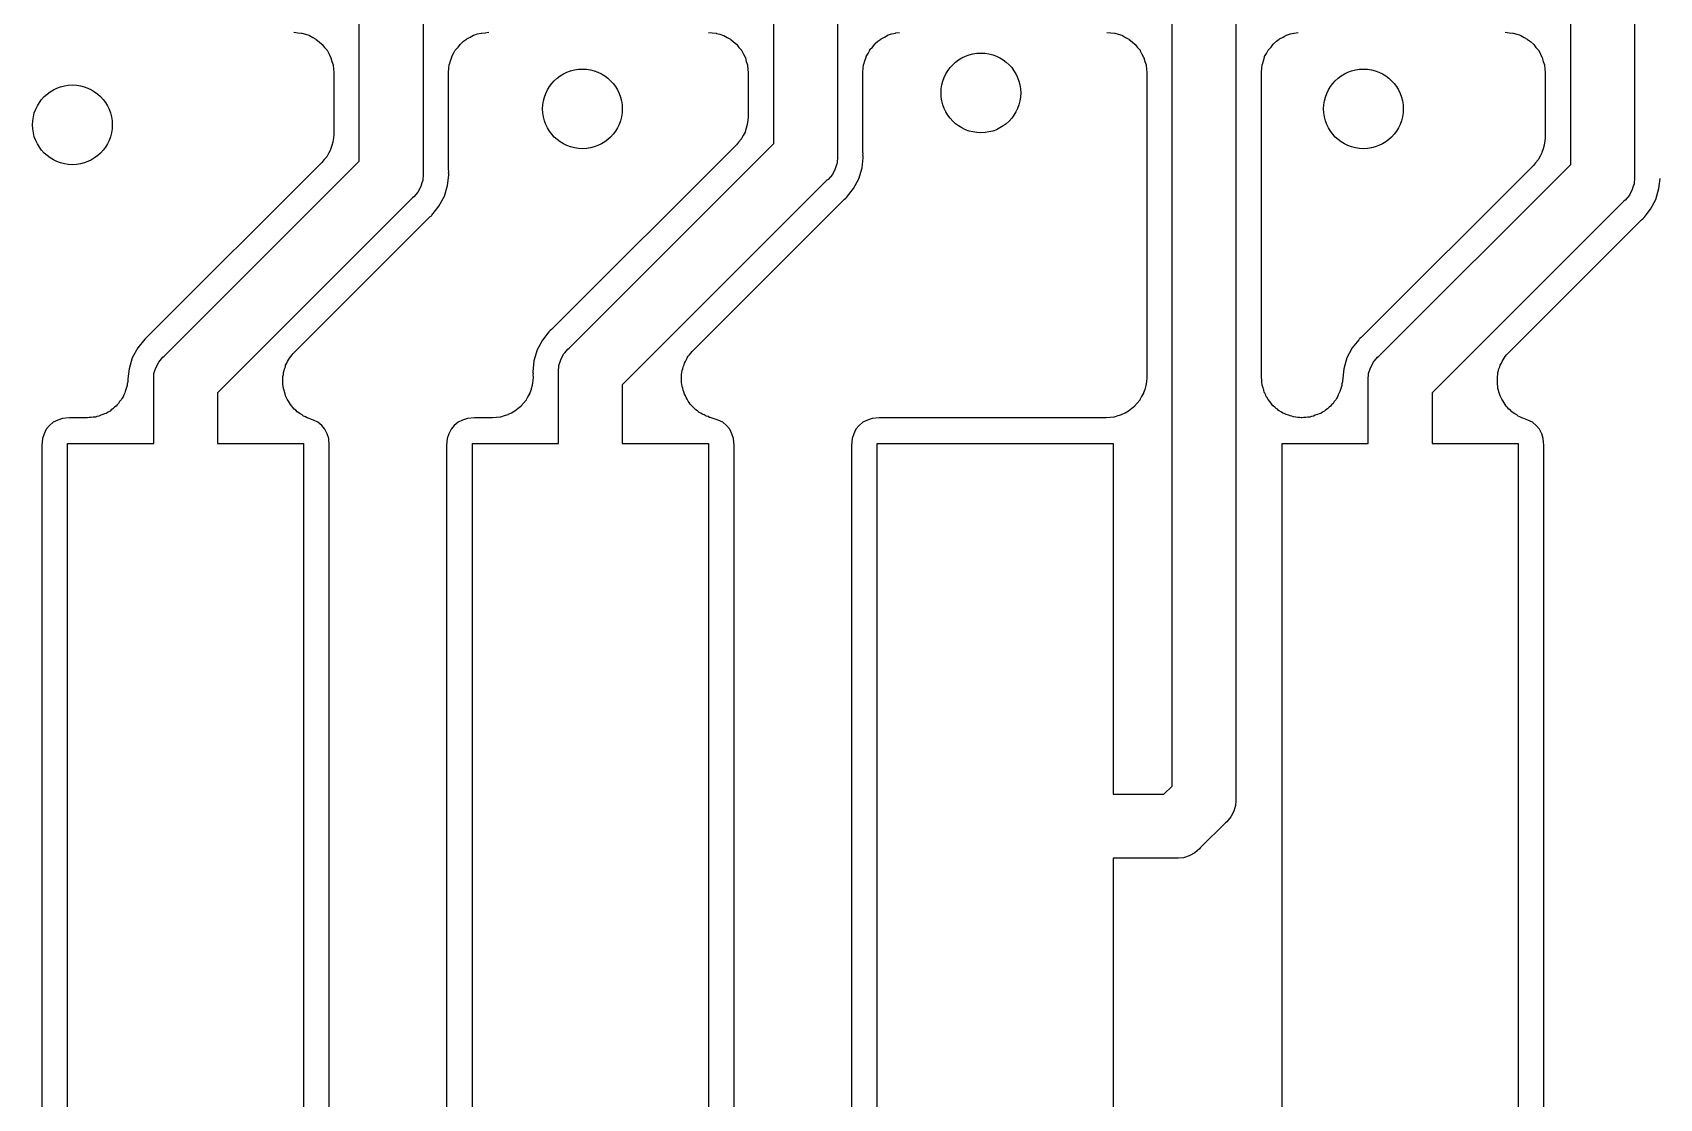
# Model space of a CAD drawing. Extents: x 116.6 to 161.5, y -138 to -93.2.
# Drawn here: x 133.68 to 138.78, y -132.3 to -128.96 of the extents above; entities that cross this region are included whole.
import ezdxf

# ---------------------------------------------------------------- set-up
doc = ezdxf.new("R2010")
doc.units = 0
doc.layers.add('BLACK', color=7, linetype='CONTINUOUS')

msp = doc.modelspace()

# ---------------------------------------------------------------- linework, layer by layer
at = {"layer": 'BLACK', "linetype": 'CONTINUOUS'}
for p, q in [((137.25, -131.324), (137.25, -125.305)), ((137.45, -125.341), (137.45, -131.36)), ((136, -129.309), (136, -125.555)), ((136.2, -125.591), (136.2, -129.345)), ((134.7, -129.364), (134.7, -125.705)), ((134.9, -125.741), (134.9, -129.4)), ((138.5, -129.374), (138.5, -125.805)), ((138.7, -125.841), (138.7, -129.41)), ((134.495, -128.959), (134.507, -128.961)), ((134.507, -128.961), (134.519, -128.962)), ((134.519, -128.962), (134.519, -128.962)), ((134.519, -128.962), (134.52, -128.962)), ((134.52, -128.962), (134.531, -128.966)), ((135.059, -128.969), (135.071, -128.965)), ((135.071, -128.965), (135.082, -128.962)), ((135.082, -128.962), (135.082, -128.962)), ((135.082, -128.962), (135.083, -128.962)), ((135.083, -128.962), (135.095, -128.961)), ((135.095, -128.961), (135.106, -128.959)), ((135.795, -128.96), (135.807, -128.961)), ((135.807, -128.961), (135.819, -128.962)), ((135.819, -128.962), (135.819, -128.962)), ((135.819, -128.962), (135.82, -128.963)), ((135.82, -128.963), (135.831, -128.966)), ((136.359, -128.968), (136.371, -128.965)), ((136.371, -128.965), (136.382, -128.962)), ((136.382, -128.962), (136.383, -128.961)), ((136.382, -128.962), (136.382, -128.962)), ((136.383, -128.961), (136.395, -128.96)), ((137.045, -128.96), (137.057, -128.961)), ((137.057, -128.961), (137.069, -128.962)), ((137.069, -128.962), (137.069, -128.962)), ((137.069, -128.962), (137.07, -128.962)), ((137.07, -128.962), (137.081, -128.966)), ((137.609, -128.969), (137.621, -128.965)), ((137.621, -128.965), (137.632, -128.962)), ((137.632, -128.962), (137.632, -128.962)), ((137.632, -128.962), (137.633, -128.962)), ((137.633, -128.962), (137.645, -128.96)), ((138.295, -128.959), (138.307, -128.961)), ((138.307, -128.961), (138.319, -128.962)), ((138.319, -128.962), (138.319, -128.962)), ((138.319, -128.962), (138.32, -128.962)), ((138.32, -128.962), (138.331, -128.966)), ((134.531, -128.966), (134.542, -128.969)), ((134.542, -128.969), (134.543, -128.97)), ((134.543, -128.97), (134.544, -128.97)), ((134.544, -128.97), (134.554, -128.976)), ((134.554, -128.976), (134.564, -128.981)), ((134.564, -128.981), (134.565, -128.982)), ((134.565, -128.982), (134.565, -128.982)), ((134.565, -128.982), (134.574, -128.99)), ((134.574, -128.99), (134.583, -128.997)), ((134.583, -128.997), (134.584, -128.998)), ((134.584, -128.998), (134.584, -128.998)), ((134.584, -128.998), (134.591, -129.007)), ((134.591, -129.007), (134.599, -129.016)), ((134.599, -129.016), (134.599, -129.017)), ((134.996, -129.026), (135.001, -129.016)), ((135.001, -129.016), (135.002, -129.015)), ((135.002, -129.015), (135.01, -129.006)), ((135.002, -129.015), (135.002, -129.015)), ((135.01, -129.006), (135.017, -128.997)), ((135.017, -128.997), (135.018, -128.996)), ((135.018, -128.996), (135.027, -128.988)), ((135.018, -128.996), (135.018, -128.996)), ((135.027, -128.988), (135.036, -128.981)), ((135.036, -128.981), (135.037, -128.981)), ((135.037, -128.98), (135.048, -128.975)), ((135.037, -128.981), (135.037, -128.98)), ((135.048, -128.975), (135.058, -128.969)), ((135.058, -128.969), (135.059, -128.969)), ((135.059, -128.969), (135.059, -128.969)), ((135.831, -128.966), (135.842, -128.97)), ((135.842, -128.97), (135.843, -128.97)), ((135.843, -128.97), (135.844, -128.97)), ((135.844, -128.97), (135.854, -128.976)), ((135.854, -128.976), (135.864, -128.981)), ((135.864, -128.981), (135.865, -128.982)), ((135.865, -128.982), (135.865, -128.982)), ((135.865, -128.982), (135.874, -128.99)), ((135.874, -128.99), (135.883, -128.997)), ((135.883, -128.997), (135.884, -128.998)), ((135.884, -128.998), (135.884, -128.998)), ((135.884, -128.998), (135.891, -129.007)), ((135.891, -129.007), (135.899, -129.016)), ((135.899, -129.016), (135.899, -129.017)), ((136.296, -129.026), (136.301, -129.016)), ((136.301, -129.016), (136.302, -129.015)), ((136.302, -129.014), (136.31, -129.006)), ((136.302, -129.015), (136.302, -129.014)), ((136.31, -129.006), (136.317, -128.997)), ((136.317, -128.997), (136.318, -128.996)), ((136.318, -128.995), (136.327, -128.988)), ((136.318, -128.996), (136.318, -128.995)), ((136.327, -128.988), (136.336, -128.981)), ((136.336, -128.981), (136.337, -128.98)), ((136.337, -128.98), (136.348, -128.975)), ((136.337, -128.98), (136.337, -128.98)), ((136.348, -128.975), (136.358, -128.969)), ((136.358, -128.969), (136.359, -128.969)), ((136.359, -128.969), (136.359, -128.968)), ((137.081, -128.966), (137.092, -128.969)), ((137.092, -128.969), (137.093, -128.97)), ((137.093, -128.97), (137.094, -128.97)), ((137.094, -128.97), (137.104, -128.976)), ((137.104, -128.976), (137.114, -128.981)), ((137.114, -128.981), (137.115, -128.982)), ((137.115, -128.982), (137.115, -128.982)), ((137.115, -128.982), (137.124, -128.99)), ((137.124, -128.99), (137.133, -128.997)), ((137.133, -128.997), (137.134, -128.998)), ((137.134, -128.998), (137.134, -128.998)), ((137.134, -128.998), (137.141, -129.007)), ((137.141, -129.007), (137.149, -129.016)), ((137.149, -129.016), (137.149, -129.017)), ((137.546, -129.026), (137.551, -129.016)), ((137.551, -129.016), (137.552, -129.015)), ((137.552, -129.015), (137.56, -129.006)), ((137.552, -129.015), (137.552, -129.015)), ((137.56, -129.006), (137.567, -128.997)), ((137.567, -128.997), (137.568, -128.996)), ((137.568, -128.996), (137.577, -128.988)), ((137.568, -128.996), (137.568, -128.996)), ((137.577, -128.988), (137.586, -128.981)), ((137.586, -128.981), (137.587, -128.981)), ((137.587, -128.98), (137.598, -128.975)), ((137.587, -128.981), (137.587, -128.98)), ((137.598, -128.975), (137.608, -128.969)), ((137.608, -128.969), (137.609, -128.969)), ((137.609, -128.969), (137.609, -128.969)), ((138.331, -128.966), (138.342, -128.969)), ((138.342, -128.969), (138.343, -128.97)), ((138.343, -128.97), (138.344, -128.97)), ((138.344, -128.97), (138.354, -128.976)), ((138.354, -128.976), (138.364, -128.981)), ((138.364, -128.981), (138.365, -128.982)), ((138.365, -128.982), (138.365, -128.982)), ((138.365, -128.982), (138.374, -128.989)), ((138.374, -128.989), (138.383, -128.997)), ((138.383, -128.997), (138.384, -128.998)), ((138.384, -128.998), (138.384, -128.998)), ((138.384, -128.998), (138.391, -129.007)), ((138.391, -129.007), (138.399, -129.016)), ((138.399, -129.016), (138.399, -129.017)), ((134.599, -129.017), (134.6, -129.018)), ((134.6, -129.018), (134.605, -129.028)), ((134.605, -129.028), (134.61, -129.038)), ((134.61, -129.038), (134.611, -129.039)), ((134.611, -129.039), (134.611, -129.04)), ((134.611, -129.04), (134.614, -129.051)), ((134.614, -129.051), (134.618, -129.062)), ((134.618, -129.062), (134.618, -129.063)), ((134.618, -129.063), (134.618, -129.063)), ((134.618, -129.063), (134.619, -129.075)), ((134.981, -129.073), (134.982, -129.061)), ((134.982, -129.061), (134.983, -129.061)), ((134.983, -129.06), (134.986, -129.049)), ((134.983, -129.061), (134.983, -129.06)), ((134.986, -129.049), (134.99, -129.038)), ((134.99, -129.036), (134.996, -129.026)), ((134.99, -129.037), (134.99, -129.036)), ((134.99, -129.038), (134.99, -129.037)), ((135.899, -129.017), (135.9, -129.018)), ((135.9, -129.018), (135.905, -129.028)), ((135.905, -129.028), (135.91, -129.038)), ((135.91, -129.038), (135.911, -129.039)), ((135.911, -129.039), (135.911, -129.04)), ((135.911, -129.04), (135.914, -129.051)), ((135.914, -129.051), (135.918, -129.062)), ((135.918, -129.062), (135.918, -129.063)), ((135.918, -129.063), (135.918, -129.064)), ((135.918, -129.064), (135.919, -129.075)), ((136.281, -129.073), (136.282, -129.061)), ((136.282, -129.061), (136.283, -129.061)), ((136.283, -129.06), (136.286, -129.049)), ((136.283, -129.061), (136.283, -129.06)), ((136.286, -129.049), (136.29, -129.038)), ((136.29, -129.036), (136.296, -129.026)), ((136.29, -129.037), (136.29, -129.036)), ((136.29, -129.038), (136.29, -129.037)), ((137.149, -129.017), (137.15, -129.018)), ((137.15, -129.018), (137.155, -129.028)), ((137.155, -129.028), (137.16, -129.038)), ((137.16, -129.038), (137.161, -129.039)), ((137.161, -129.039), (137.161, -129.04)), ((137.161, -129.04), (137.164, -129.051)), ((137.164, -129.051), (137.168, -129.062)), ((137.168, -129.062), (137.168, -129.063)), ((137.168, -129.063), (137.168, -129.063)), ((137.168, -129.063), (137.169, -129.075)), ((137.531, -129.073), (137.532, -129.061)), ((137.532, -129.061), (137.533, -129.061)), ((137.533, -129.06), (137.536, -129.049)), ((137.533, -129.061), (137.533, -129.06)), ((137.536, -129.049), (137.54, -129.038)), ((137.54, -129.036), (137.546, -129.026)), ((137.54, -129.037), (137.54, -129.036)), ((137.54, -129.038), (137.54, -129.037)), ((138.399, -129.017), (138.4, -129.017)), ((138.4, -129.017), (138.405, -129.028)), ((138.405, -129.028), (138.41, -129.038)), ((138.41, -129.038), (138.411, -129.039)), ((138.411, -129.039), (138.411, -129.039)), ((138.411, -129.039), (138.414, -129.051)), ((138.414, -129.051), (138.418, -129.062)), ((138.418, -129.062), (138.418, -129.063)), ((138.418, -129.063), (138.418, -129.063)), ((138.418, -129.063), (138.419, -129.075)), ((134.619, -129.075), (134.62, -129.086)), ((134.62, -129.086), (134.62, -129.278)), ((134.98, -129.085), (134.981, -129.073)), ((134.98, -129.086), (134.98, -129.085)), ((134.98, -129.39), (134.98, -129.086)), ((134.98, -129.086), (134.98, -129.086)), ((134.98, -129.086), (134.98, -129.086)), ((134.98, -129.086), (134.98, -129.086)), ((135.919, -129.075), (135.92, -129.087)), ((135.92, -129.087), (135.92, -129.223)), ((136.28, -129.084), (136.281, -129.073)), ((136.28, -129.086), (136.28, -129.084)), ((136.28, -129.335), (136.28, -129.086)), ((136.28, -129.086), (136.28, -129.086)), ((136.28, -129.086), (136.28, -129.086)), ((136.28, -129.086), (136.28, -129.086)), ((137.169, -129.075), (137.17, -129.086)), ((137.17, -129.086), (137.17, -130.042)), ((137.53, -129.084), (137.531, -129.073)), ((137.53, -129.086), (137.53, -129.084)), ((137.53, -130.042), (137.53, -129.086)), ((137.53, -129.086), (137.53, -129.086)), ((137.53, -129.086), (137.53, -129.086)), ((137.53, -129.086), (137.53, -129.086)), ((138.419, -129.075), (138.42, -129.086)), ((138.42, -129.086), (138.42, -129.288)), ((135.914, -129.26), (135.91, -129.272)), ((135.917, -129.249), (135.914, -129.26)), ((135.919, -129.236), (135.917, -129.248)), ((135.917, -129.248), (135.917, -129.249)), ((135.917, -129.249), (135.917, -129.249)), ((135.92, -129.225), (135.919, -129.236)), ((135.92, -129.223), (135.92, -129.223)), ((135.92, -129.223), (135.92, -129.223)), ((135.92, -129.223), (135.92, -129.223)), ((135.92, -129.223), (135.92, -129.225)), ((134.614, -129.315), (134.61, -129.327)), ((134.617, -129.304), (134.614, -129.315)), ((134.619, -129.291), (134.617, -129.303)), ((134.617, -129.303), (134.617, -129.304)), ((134.617, -129.304), (134.617, -129.304)), ((134.62, -129.28), (134.619, -129.291)), ((134.62, -129.278), (134.62, -129.278)), ((134.62, -129.278), (134.62, -129.278)), ((134.62, -129.278), (134.62, -129.278)), ((134.62, -129.278), (134.62, -129.28)), ((135.883, -129.313), (135.308, -129.887)), ((135.358, -129.951), (136, -129.309)), ((135.89, -129.304), (135.883, -129.313)), ((135.898, -129.295), (135.89, -129.304)), ((135.899, -129.293), (135.898, -129.294)), ((135.898, -129.294), (135.898, -129.295)), ((135.904, -129.283), (135.899, -129.293)), ((135.91, -129.273), (135.904, -129.283)), ((135.91, -129.272), (135.91, -129.272)), ((135.91, -129.272), (135.91, -129.273)), ((138.417, -129.314), (138.414, -129.325)), ((138.419, -129.301), (138.417, -129.313)), ((138.417, -129.313), (138.417, -129.314)), ((138.417, -129.314), (138.417, -129.314)), ((138.42, -129.29), (138.419, -129.301)), ((138.42, -129.288), (138.42, -129.288)), ((138.42, -129.288), (138.42, -129.288)), ((138.42, -129.288), (138.42, -129.288)), ((138.42, -129.288), (138.42, -129.29)), ((134.583, -129.368), (134.038, -129.912)), ((134.088, -129.976), (134.7, -129.364)), ((134.59, -129.359), (134.583, -129.368)), ((134.598, -129.35), (134.59, -129.359)), ((134.599, -129.348), (134.598, -129.349)), ((134.598, -129.349), (134.598, -129.35)), ((134.604, -129.338), (134.599, -129.348)), ((134.61, -129.328), (134.604, -129.338)), ((134.61, -129.327), (134.61, -129.327)), ((134.61, -129.327), (134.61, -129.328)), ((136.198, -129.372), (136.193, -129.388)), ((136.199, -129.37), (136.198, -129.372)), ((136.2, -129.355), (136.199, -129.365)), ((136.199, -129.365), (136.199, -129.37)), ((136.2, -129.345), (136.2, -129.35)), ((136.2, -129.35), (136.2, -129.355)), ((136.2, -129.355), (136.2, -129.355)), ((136.277, -129.385), (136.281, -129.353)), ((136.281, -129.34), (136.28, -129.335)), ((136.28, -129.346), (136.281, -129.34)), ((136.281, -129.347), (136.28, -129.346)), ((136.281, -129.35), (136.281, -129.347)), ((136.281, -129.353), (136.281, -129.35)), ((136.281, -129.353), (136.281, -129.353)), ((138.39, -129.369), (138.383, -129.378)), ((138.398, -129.36), (138.39, -129.369)), ((138.399, -129.358), (138.398, -129.359)), ((138.398, -129.359), (138.398, -129.36)), ((138.404, -129.348), (138.399, -129.358)), ((138.41, -129.338), (138.404, -129.348)), ((138.414, -129.325), (138.41, -129.337)), ((138.41, -129.337), (138.41, -129.337)), ((138.41, -129.337), (138.41, -129.338)), ((134.9, -129.41), (134.899, -129.42)), ((134.899, -129.42), (134.899, -129.425)), ((134.9, -129.4), (134.9, -129.405)), ((134.9, -129.405), (134.9, -129.41)), ((134.9, -129.41), (134.9, -129.41)), ((134.977, -129.44), (134.981, -129.408)), ((134.981, -129.395), (134.98, -129.39)), ((134.98, -129.401), (134.981, -129.395)), ((134.981, -129.402), (134.98, -129.401)), ((134.981, -129.405), (134.981, -129.402)), ((134.981, -129.408), (134.981, -129.405)), ((134.981, -129.408), (134.981, -129.408)), ((136.167, -129.424), (135.525, -130.066)), ((136.171, -129.421), (136.167, -129.424)), ((136.184, -129.406), (136.171, -129.421)), ((136.193, -129.388), (136.184, -129.406)), ((136.25, -129.45), (136.267, -129.419)), ((136.267, -129.419), (136.277, -129.385)), ((138.383, -129.378), (137.848, -129.912)), ((137.898, -129.976), (138.5, -129.374)), ((138.7, -129.42), (138.699, -129.431)), ((138.7, -129.41), (138.7, -129.415)), ((138.7, -129.415), (138.7, -129.42)), ((138.7, -129.42), (138.7, -129.42)), ((138.777, -129.45), (138.781, -129.418)), ((134.884, -129.461), (134.871, -129.476)), ((134.893, -129.443), (134.884, -129.461)), ((134.896, -129.432), (134.893, -129.443)), ((134.899, -129.425), (134.896, -129.432)), ((134.95, -129.505), (134.967, -129.474)), ((134.967, -129.474), (134.977, -129.44)), ((136.228, -129.478), (136.25, -129.45)), ((138.684, -129.471), (138.671, -129.486)), ((138.693, -129.453), (138.684, -129.471)), ((138.695, -129.446), (138.693, -129.453)), ((138.699, -129.435), (138.695, -129.446)), ((138.699, -129.431), (138.699, -129.435)), ((138.767, -129.484), (138.777, -129.45)), ((134.867, -129.479), (134.255, -130.091)), ((134.871, -129.476), (134.867, -129.479)), ((134.928, -129.533), (134.939, -129.519)), ((134.939, -129.519), (134.95, -129.505)), ((134.939, -129.519), (134.939, -129.519)), ((135.748, -129.957), (136.217, -129.488)), ((136.217, -129.488), (136.218, -129.487)), ((136.218, -129.487), (136.222, -129.483)), ((136.222, -129.483), (136.226, -129.48)), ((136.226, -129.48), (136.228, -129.478)), ((138.667, -129.489), (138.065, -130.091)), ((138.671, -129.486), (138.667, -129.489)), ((138.73, -129.541), (138.75, -129.515)), ((138.75, -129.515), (138.767, -129.484)), ((134.497, -129.963), (134.917, -129.543)), ((134.917, -129.543), (134.918, -129.542)), ((134.918, -129.542), (134.922, -129.538)), ((134.922, -129.538), (134.926, -129.535)), ((134.926, -129.535), (134.928, -129.533)), ((138.307, -129.963), (138.717, -129.553)), ((138.717, -129.553), (138.718, -129.552)), ((138.718, -129.552), (138.722, -129.548)), ((138.722, -129.548), (138.726, -129.545)), ((138.726, -129.545), (138.728, -129.543)), ((138.728, -129.543), (138.73, -129.541)), ((134.027, -129.922), (134.005, -129.95)), ((134.029, -129.92), (134.027, -129.922)), ((134.033, -129.917), (134.029, -129.92)), ((134.037, -129.913), (134.033, -129.917)), ((134.038, -129.912), (134.037, -129.913)), ((135.275, -129.925), (135.258, -129.956)), ((135.295, -129.899), (135.275, -129.925)), ((135.297, -129.897), (135.295, -129.899)), ((135.295, -129.899), (135.295, -129.899)), ((135.299, -129.895), (135.297, -129.897)), ((135.303, -129.892), (135.299, -129.895)), ((135.307, -129.888), (135.303, -129.892)), ((135.308, -129.887), (135.307, -129.888)), ((137.835, -129.924), (137.815, -129.95)), ((137.837, -129.922), (137.835, -129.924)), ((137.835, -129.924), (137.835, -129.924)), ((137.839, -129.92), (137.837, -129.922)), ((137.843, -129.917), (137.839, -129.92)), ((137.847, -129.913), (137.843, -129.917)), ((137.848, -129.912), (137.847, -129.913)), ((133.988, -129.981), (133.978, -130.015)), ((134.005, -129.95), (133.988, -129.981)), ((134.071, -129.994), (134.084, -129.979)), ((134.084, -129.979), (134.088, -129.976)), ((134.478, -129.987), (134.481, -129.982)), ((134.481, -129.982), (134.485, -129.977)), ((134.485, -129.977), (134.489, -129.971)), ((134.489, -129.971), (134.493, -129.967)), ((134.493, -129.967), (134.497, -129.963)), ((135.258, -129.956), (135.248, -129.99)), ((135.332, -129.987), (135.341, -129.969)), ((135.341, -129.969), (135.345, -129.965)), ((135.345, -129.965), (135.354, -129.954)), ((135.354, -129.954), (135.358, -129.951)), ((135.723, -129.992), (135.726, -129.986)), ((135.726, -129.986), (135.729, -129.981)), ((135.729, -129.981), (135.732, -129.976)), ((135.732, -129.976), (135.736, -129.971)), ((135.736, -129.971), (135.74, -129.966)), ((135.74, -129.966), (135.744, -129.961)), ((135.744, -129.961), (135.748, -129.957)), ((137.798, -129.981), (137.788, -130.015)), ((137.815, -129.95), (137.798, -129.981)), ((137.885, -129.99), (137.894, -129.979)), ((137.894, -129.979), (137.898, -129.976)), ((138.288, -129.987), (138.291, -129.982)), ((138.291, -129.982), (138.295, -129.977)), ((138.295, -129.977), (138.299, -129.971)), ((138.299, -129.971), (138.303, -129.967)), ((138.303, -129.967), (138.307, -129.963)), ((133.978, -130.015), (133.974, -130.047)), ((134.055, -130.045), (134.056, -130.031)), ((134.056, -130.03), (134.058, -130.024)), ((134.056, -130.031), (134.056, -130.03)), ((134.058, -130.024), (134.062, -130.012)), ((134.062, -130.012), (134.071, -129.994)), ((134.46, -130.039), (134.462, -130.033)), ((134.462, -130.027), (134.464, -130.021)), ((134.462, -130.033), (134.462, -130.027)), ((134.464, -130.021), (134.465, -130.015)), ((134.465, -130.015), (134.468, -130.009)), ((134.468, -130.009), (134.469, -130.004)), ((134.469, -130.004), (134.473, -129.998)), ((134.473, -129.998), (134.475, -129.992)), ((134.475, -129.992), (134.478, -129.987)), ((135.248, -129.99), (135.244, -130.025)), ((135.244, -130.025), (135.244, -130.028)), ((135.244, -130.028), (135.245, -130.029)), ((135.245, -130.029), (135.244, -130.035)), ((135.244, -130.035), (135.245, -130.04)), ((135.325, -130.025), (135.326, -130.005)), ((135.325, -130.03), (135.325, -130.025)), ((135.325, -130.25), (135.325, -130.03)), ((135.326, -130.005), (135.332, -129.987)), ((135.711, -130.033), (135.712, -130.027)), ((135.711, -130.04), (135.711, -130.033)), ((135.712, -130.027), (135.713, -130.021)), ((135.713, -130.021), (135.715, -130.015)), ((135.715, -130.015), (135.716, -130.009)), ((135.716, -130.009), (135.719, -130.003)), ((135.719, -130.003), (135.72, -129.998)), ((135.72, -129.998), (135.723, -129.992)), ((137.788, -130.015), (137.784, -130.054)), ((137.865, -130.05), (137.866, -130.03)), ((137.866, -130.03), (137.872, -130.012)), ((137.872, -130.012), (137.881, -129.994)), ((137.881, -129.994), (137.885, -129.99)), ((138.27, -130.039), (138.272, -130.033)), ((138.272, -130.027), (138.274, -130.021)), ((138.272, -130.033), (138.272, -130.027)), ((138.274, -130.021), (138.275, -130.015)), ((138.275, -130.015), (138.278, -130.009)), ((138.278, -130.009), (138.279, -130.004)), ((138.279, -130.004), (138.283, -129.998)), ((138.283, -129.998), (138.285, -129.992)), ((138.285, -129.992), (138.288, -129.987)), ((133.966, -130.086), (133.964, -130.091)), ((133.968, -130.08), (133.966, -130.086)), ((133.97, -130.074), (133.968, -130.08)), ((133.972, -130.068), (133.97, -130.074)), ((133.974, -130.056), (133.972, -130.062)), ((133.972, -130.062), (133.972, -130.068)), ((133.974, -130.047), (133.974, -130.054)), ((133.974, -130.054), (133.974, -130.056)), ((134.055, -130.05), (134.055, -130.045)), ((134.055, -130.045), (134.055, -130.045)), ((134.055, -130.055), (134.055, -130.05)), ((134.055, -130.25), (134.055, -130.055)), ((134.46, -130.045), (134.46, -130.039)), ((134.46, -130.052), (134.46, -130.045)), ((134.46, -130.058), (134.46, -130.052)), ((134.46, -130.064), (134.46, -130.058)), ((134.461, -130.07), (134.46, -130.064)), ((134.462, -130.077), (134.461, -130.07)), ((134.464, -130.082), (134.462, -130.077)), ((134.465, -130.088), (134.464, -130.082)), ((134.467, -130.094), (134.465, -130.088)), ((135.239, -130.08), (135.235, -130.091)), ((135.242, -130.068), (135.239, -130.078)), ((135.239, -130.078), (135.239, -130.078)), ((135.239, -130.078), (135.239, -130.079)), ((135.239, -130.079), (135.239, -130.08)), ((135.243, -130.058), (135.242, -130.068)), ((135.242, -130.068), (135.242, -130.068)), ((135.242, -130.068), (135.242, -130.068)), ((135.244, -130.054), (135.243, -130.058)), ((135.245, -130.044), (135.244, -130.05)), ((135.244, -130.05), (135.244, -130.054)), ((135.245, -130.04), (135.245, -130.042)), ((135.245, -130.042), (135.245, -130.043)), ((135.245, -130.043), (135.245, -130.043)), ((135.245, -130.043), (135.245, -130.043)), ((135.245, -130.043), (135.245, -130.044)), ((135.525, -130.066), (135.525, -130.25)), ((135.711, -130.046), (135.711, -130.04)), ((135.711, -130.052), (135.711, -130.046)), ((135.711, -130.058), (135.711, -130.052)), ((135.712, -130.064), (135.711, -130.058)), ((135.713, -130.071), (135.712, -130.064)), ((135.715, -130.076), (135.713, -130.071)), ((135.716, -130.082), (135.715, -130.076)), ((135.718, -130.088), (135.716, -130.082)), ((135.72, -130.095), (135.718, -130.088)), ((137.164, -130.08), (137.16, -130.091)), ((137.167, -130.068), (137.164, -130.08)), ((137.169, -130.056), (137.167, -130.068)), ((137.167, -130.068), (137.167, -130.068)), ((137.167, -130.068), (137.167, -130.068)), ((137.17, -130.044), (137.169, -130.056)), ((137.17, -130.042), (137.17, -130.043)), ((137.17, -130.043), (137.17, -130.043)), ((137.17, -130.043), (137.17, -130.043)), ((137.17, -130.043), (137.17, -130.044)), ((137.531, -130.051), (137.53, -130.042)), ((137.531, -130.054), (137.531, -130.051)), ((137.531, -130.057), (137.531, -130.054)), ((137.532, -130.066), (137.531, -130.057)), ((137.532, -130.067), (137.532, -130.066)), ((137.532, -130.066), (137.532, -130.066)), ((137.535, -130.075), (137.532, -130.067)), ((137.536, -130.079), (137.535, -130.075)), ((137.537, -130.081), (137.536, -130.079)), ((137.539, -130.09), (137.537, -130.081)), ((137.776, -130.086), (137.774, -130.091)), ((137.778, -130.08), (137.776, -130.086)), ((137.78, -130.074), (137.778, -130.08)), ((137.782, -130.068), (137.78, -130.074)), ((137.784, -130.056), (137.782, -130.062)), ((137.782, -130.062), (137.782, -130.068)), ((137.784, -130.054), (137.784, -130.056)), ((137.865, -130.055), (137.865, -130.05)), ((137.865, -130.25), (137.865, -130.055)), ((138.27, -130.045), (138.27, -130.039)), ((138.27, -130.052), (138.27, -130.045)), ((138.27, -130.058), (138.27, -130.052)), ((138.27, -130.064), (138.27, -130.058)), ((138.271, -130.07), (138.27, -130.064)), ((138.272, -130.077), (138.271, -130.07)), ((138.274, -130.082), (138.272, -130.077)), ((138.275, -130.088), (138.274, -130.082)), ((138.277, -130.094), (138.275, -130.088)), ((133.932, -130.136), (133.927, -130.141)), ((133.937, -130.132), (133.932, -130.136)), ((133.94, -130.128), (133.937, -130.132)), ((133.945, -130.124), (133.94, -130.128)), ((133.948, -130.118), (133.945, -130.124)), ((133.953, -130.113), (133.948, -130.118)), ((133.955, -130.108), (133.953, -130.113)), ((133.959, -130.103), (133.955, -130.108)), ((133.961, -130.097), (133.959, -130.103)), ((133.964, -130.091), (133.961, -130.097)), ((134.255, -130.091), (134.255, -130.25)), ((134.469, -130.1), (134.467, -130.094)), ((134.472, -130.106), (134.469, -130.1)), ((134.474, -130.111), (134.472, -130.106)), ((134.478, -130.117), (134.474, -130.111)), ((134.481, -130.122), (134.478, -130.117)), ((134.484, -130.127), (134.481, -130.122)), ((134.488, -130.132), (134.484, -130.127)), ((134.492, -130.137), (134.488, -130.132)), ((134.496, -130.142), (134.492, -130.137)), ((135.207, -130.133), (135.198, -130.14)), ((135.215, -130.123), (135.207, -130.132)), ((135.207, -130.132), (135.207, -130.132)), ((135.207, -130.132), (135.207, -130.133)), ((135.223, -130.114), (135.215, -130.123)), ((135.229, -130.102), (135.223, -130.113)), ((135.223, -130.113), (135.223, -130.113)), ((135.223, -130.113), (135.223, -130.114)), ((135.235, -130.092), (135.229, -130.102)), ((135.235, -130.091), (135.235, -130.092)), ((135.235, -130.092), (135.235, -130.092)), ((135.723, -130.1), (135.72, -130.095)), ((135.725, -130.105), (135.723, -130.1)), ((135.728, -130.111), (135.725, -130.105)), ((135.732, -130.117), (135.728, -130.111)), ((135.735, -130.121), (135.732, -130.117)), ((135.738, -130.126), (135.735, -130.121)), ((135.743, -130.131), (135.738, -130.126)), ((135.747, -130.136), (135.743, -130.131)), ((135.752, -130.14), (135.747, -130.136)), ((137.132, -130.133), (137.123, -130.14)), ((137.14, -130.123), (137.132, -130.132)), ((137.132, -130.132), (137.132, -130.132)), ((137.132, -130.132), (137.132, -130.133)), ((137.148, -130.114), (137.14, -130.123)), ((137.154, -130.102), (137.148, -130.113)), ((137.148, -130.113), (137.148, -130.113)), ((137.148, -130.113), (137.148, -130.114)), ((137.16, -130.092), (137.154, -130.102)), ((137.16, -130.091), (137.16, -130.092)), ((137.16, -130.092), (137.16, -130.092)), ((137.54, -130.09), (137.539, -130.09)), ((137.539, -130.09), (137.539, -130.09)), ((137.544, -130.098), (137.54, -130.09)), ((137.545, -130.102), (137.544, -130.098)), ((137.547, -130.104), (137.545, -130.102)), ((137.551, -130.112), (137.547, -130.104)), ((137.557, -130.119), (137.551, -130.112)), ((137.551, -130.112), (137.551, -130.112)), ((137.551, -130.112), (137.551, -130.112)), ((137.559, -130.122), (137.557, -130.119)), ((137.561, -130.125), (137.559, -130.122)), ((137.566, -130.131), (137.561, -130.125)), ((137.567, -130.131), (137.566, -130.131)), ((137.573, -130.137), (137.567, -130.131)), ((137.567, -130.131), (137.567, -130.131)), ((137.576, -130.14), (137.573, -130.137)), ((137.742, -130.136), (137.737, -130.141)), ((137.747, -130.132), (137.742, -130.136)), ((137.75, -130.128), (137.747, -130.132)), ((137.755, -130.124), (137.75, -130.128)), ((137.758, -130.118), (137.755, -130.124)), ((137.763, -130.113), (137.758, -130.118)), ((137.765, -130.108), (137.763, -130.113)), ((137.769, -130.103), (137.765, -130.108)), ((137.771, -130.097), (137.769, -130.103)), ((137.774, -130.091), (137.771, -130.097)), ((138.065, -130.091), (138.065, -130.25)), ((138.279, -130.1), (138.277, -130.094)), ((138.282, -130.106), (138.279, -130.1)), ((138.284, -130.111), (138.282, -130.106)), ((138.288, -130.117), (138.284, -130.111)), ((138.291, -130.122), (138.288, -130.117)), ((138.294, -130.127), (138.291, -130.122)), ((138.298, -130.132), (138.294, -130.127)), ((138.302, -130.137), (138.298, -130.132)), ((138.306, -130.142), (138.302, -130.137)), ((133.74, -130.183), (133.728, -130.193)), ((133.754, -130.176), (133.74, -130.183)), ((133.769, -130.171), (133.754, -130.176)), ((133.791, -130.169), (133.769, -130.171)), ((133.847, -130.169), (133.791, -130.169)), ((133.853, -130.168), (133.847, -130.169)), ((133.859, -130.168), (133.853, -130.168)), ((133.865, -130.167), (133.859, -130.168)), ((133.872, -130.167), (133.865, -130.167)), ((133.877, -130.165), (133.872, -130.167)), ((133.883, -130.164), (133.877, -130.165)), ((133.889, -130.161), (133.883, -130.164)), ((133.896, -130.159), (133.889, -130.161)), ((133.901, -130.157), (133.896, -130.159)), ((133.906, -130.155), (133.901, -130.157)), ((133.912, -130.151), (133.906, -130.155)), ((133.918, -130.148), (133.912, -130.151)), ((133.922, -130.144), (133.918, -130.148)), ((133.927, -130.141), (133.922, -130.144)), ((134.501, -130.145), (134.496, -130.142)), ((134.505, -130.15), (134.501, -130.145)), ((134.51, -130.153), (134.505, -130.15)), ((134.515, -130.157), (134.51, -130.153)), ((134.521, -130.16), (134.515, -130.157)), ((134.525, -130.164), (134.521, -130.16)), ((134.531, -130.166), (134.525, -130.164)), ((134.537, -130.169), (134.531, -130.166)), ((134.543, -130.171), (134.537, -130.169)), ((134.548, -130.173), (134.543, -130.171)), ((134.55, -130.174), (134.548, -130.173)), ((134.556, -130.176), (134.55, -130.174)), ((134.57, -130.183), (134.556, -130.176)), ((134.582, -130.193), (134.57, -130.183)), ((135.01, -130.183), (134.998, -130.193)), ((135.024, -130.176), (135.01, -130.183)), ((135.039, -130.171), (135.024, -130.176)), ((135.061, -130.169), (135.039, -130.171)), ((135.118, -130.169), (135.061, -130.169)), ((135.13, -130.168), (135.118, -130.169)), ((135.142, -130.167), (135.13, -130.168)), ((135.143, -130.167), (135.142, -130.167)), ((135.142, -130.167), (135.142, -130.167)), ((135.154, -130.163), (135.143, -130.167)), ((135.166, -130.16), (135.154, -130.163)), ((135.177, -130.154), (135.166, -130.159)), ((135.166, -130.159), (135.166, -130.16)), ((135.166, -130.16), (135.166, -130.16)), ((135.188, -130.148), (135.177, -130.154)), ((135.198, -130.14), (135.188, -130.148)), ((135.188, -130.148), (135.188, -130.148)), ((135.188, -130.148), (135.188, -130.148)), ((135.756, -130.144), (135.752, -130.14)), ((135.761, -130.147), (135.756, -130.144)), ((135.766, -130.152), (135.761, -130.147)), ((135.771, -130.154), (135.766, -130.152)), ((135.776, -130.158), (135.771, -130.154)), ((135.782, -130.16), (135.776, -130.158)), ((135.788, -130.164), (135.782, -130.16)), ((135.794, -130.165), (135.788, -130.164)), ((135.799, -130.168), (135.794, -130.165)), ((135.801, -130.168), (135.799, -130.168)), ((135.826, -130.176), (135.801, -130.168)), ((135.84, -130.183), (135.826, -130.176)), ((135.852, -130.193), (135.84, -130.183)), ((136.28, -130.183), (136.268, -130.193)), ((136.294, -130.176), (136.28, -130.183)), ((136.309, -130.171), (136.294, -130.176)), ((136.331, -130.169), (136.309, -130.171)), ((137.043, -130.169), (136.331, -130.169)), ((137.055, -130.168), (137.043, -130.169)), ((137.067, -130.167), (137.055, -130.168)), ((137.068, -130.167), (137.067, -130.167)), ((137.067, -130.167), (137.067, -130.167)), ((137.079, -130.163), (137.068, -130.167)), ((137.091, -130.16), (137.079, -130.163)), ((137.102, -130.154), (137.091, -130.159)), ((137.091, -130.159), (137.091, -130.16)), ((137.091, -130.16), (137.091, -130.16)), ((137.113, -130.148), (137.102, -130.154)), ((137.123, -130.14), (137.113, -130.148)), ((137.113, -130.148), (137.113, -130.148)), ((137.113, -130.148), (137.113, -130.148)), ((137.58, -130.142), (137.576, -130.14)), ((137.585, -130.147), (137.58, -130.142)), ((137.586, -130.147), (137.585, -130.147)), ((137.593, -130.151), (137.586, -130.147)), ((137.586, -130.147), (137.586, -130.147)), ((137.597, -130.154), (137.593, -130.151)), ((137.601, -130.155), (137.597, -130.154)), ((137.607, -130.159), (137.601, -130.155)), ((137.608, -130.159), (137.607, -130.159)), ((137.607, -130.159), (137.607, -130.159)), ((137.615, -130.161), (137.608, -130.159)), ((137.62, -130.163), (137.615, -130.161)), ((137.625, -130.164), (137.62, -130.163)), ((137.631, -130.166), (137.625, -130.164)), ((137.638, -130.167), (137.631, -130.166)), ((137.631, -130.166), (137.631, -130.166)), ((137.631, -130.166), (137.631, -130.166)), ((137.644, -130.168), (137.638, -130.167)), ((137.649, -130.168), (137.644, -130.168)), ((137.655, -130.169), (137.649, -130.168)), ((137.656, -130.169), (137.655, -130.169)), ((137.657, -130.169), (137.656, -130.169)), ((137.656, -130.169), (137.656, -130.169)), ((137.656, -130.169), (137.656, -130.169)), ((137.663, -130.168), (137.657, -130.169)), ((137.657, -130.169), (137.657, -130.169)), ((137.669, -130.168), (137.663, -130.168)), ((137.675, -130.167), (137.669, -130.168)), ((137.681, -130.167), (137.675, -130.167)), ((137.682, -130.167), (137.681, -130.167)), ((137.681, -130.167), (137.681, -130.167)), ((137.687, -130.165), (137.682, -130.167)), ((137.693, -130.164), (137.687, -130.165)), ((137.699, -130.161), (137.693, -130.164)), ((137.706, -130.159), (137.699, -130.161)), ((137.711, -130.157), (137.706, -130.159)), ((137.716, -130.155), (137.711, -130.157)), ((137.722, -130.151), (137.716, -130.155)), ((137.728, -130.148), (137.722, -130.151)), ((137.732, -130.144), (137.728, -130.148)), ((137.737, -130.141), (137.732, -130.144)), ((138.311, -130.145), (138.306, -130.142)), ((138.315, -130.15), (138.311, -130.145)), ((138.32, -130.153), (138.315, -130.15)), ((138.325, -130.157), (138.32, -130.153)), ((138.331, -130.16), (138.325, -130.157)), ((138.335, -130.164), (138.331, -130.16)), ((138.341, -130.166), (138.335, -130.164)), ((138.347, -130.169), (138.341, -130.166)), ((138.353, -130.171), (138.347, -130.169)), ((138.358, -130.173), (138.353, -130.171)), ((138.36, -130.174), (138.358, -130.173)), ((138.366, -130.176), (138.36, -130.174)), ((138.38, -130.183), (138.366, -130.176)), ((138.392, -130.193), (138.38, -130.183)), ((133.706, -130.234), (133.704, -130.256)), ((133.711, -130.219), (133.706, -130.234)), ((133.718, -130.205), (133.711, -130.219)), ((133.728, -130.193), (133.718, -130.205)), ((134.592, -130.205), (134.582, -130.193)), ((134.599, -130.219), (134.592, -130.205)), ((134.604, -130.234), (134.599, -130.219)), ((134.606, -130.256), (134.604, -130.234)), ((134.976, -130.234), (134.974, -130.256)), ((134.981, -130.219), (134.976, -130.234)), ((134.988, -130.205), (134.981, -130.219)), ((134.998, -130.193), (134.988, -130.205)), ((135.862, -130.205), (135.852, -130.193)), ((135.869, -130.219), (135.862, -130.205)), ((135.874, -130.234), (135.869, -130.219)), ((135.876, -130.256), (135.874, -130.234)), ((136.246, -130.234), (136.244, -130.256)), ((136.251, -130.219), (136.246, -130.234)), ((136.258, -130.205), (136.251, -130.219)), ((136.268, -130.193), (136.258, -130.205)), ((138.402, -130.205), (138.392, -130.193)), ((138.409, -130.219), (138.402, -130.205)), ((138.414, -130.234), (138.409, -130.219)), ((138.416, -130.256), (138.414, -130.234)), ((133.704, -130.256), (133.704, -132.644)), ((133.785, -132.65), (133.785, -130.25)), ((133.785, -130.25), (134.055, -130.25)), ((134.255, -130.25), (134.525, -130.25)), ((134.525, -130.25), (134.525, -132.65)), ((134.606, -132.644), (134.606, -130.256)), ((134.974, -130.256), (134.974, -132.644)), ((135.055, -132.65), (135.055, -130.25)), ((135.055, -130.25), (135.325, -130.25)), ((135.525, -130.25), (135.795, -130.25)), ((135.795, -130.25), (135.795, -132.65)), ((135.876, -132.644), (135.876, -130.256)), ((136.244, -130.256), (136.244, -132.644)), ((136.325, -132.65), (136.325, -130.25)), ((136.325, -130.25), (137.065, -130.25)), ((137.065, -130.25), (137.065, -131.35)), ((137.595, -132.65), (137.595, -130.25)), ((137.595, -130.25), (137.865, -130.25)), ((138.065, -130.25), (138.335, -130.25)), ((138.335, -130.25), (138.335, -132.65)), ((138.416, -132.644), (138.416, -130.256)), ((137.065, -131.35), (137.224, -131.35)), ((137.224, -131.35), (137.25, -131.324)), ((137.45, -131.36), (137.45, -131.365)), ((137.443, -131.403), (137.434, -131.421)), ((137.449, -131.385), (137.443, -131.403)), ((137.45, -131.37), (137.449, -131.385)), ((137.45, -131.365), (137.45, -131.37)), ((137.45, -131.37), (137.45, -131.37)), ((137.417, -131.439), (137.339, -131.517)), ((137.421, -131.436), (137.417, -131.439)), ((137.434, -131.421), (137.421, -131.436)), ((137.339, -131.517), (137.336, -131.521)), ((137.26, -131.55), (137.065, -131.55)), ((137.065, -131.55), (137.065, -132.65)), ((137.265, -131.55), (137.26, -131.55)), ((137.27, -131.55), (137.265, -131.55)), ((137.285, -131.549), (137.27, -131.55)), ((137.27, -131.55), (137.27, -131.55)), ((137.303, -131.543), (137.285, -131.549)), ((137.321, -131.534), (137.303, -131.543)), ((137.336, -131.521), (137.321, -131.534))]:
    msp.add_line(p, q, dxfattribs=at)
at = {"layer": 'BLACK'}
for centre in [(136.65, -129.15), (135.4, -129.2), (137.85, -129.2), (133.8, -129.25)]:
    msp.add_circle(centre, 0.125, dxfattribs=at)

doc.saveas('drawing.dxf')
